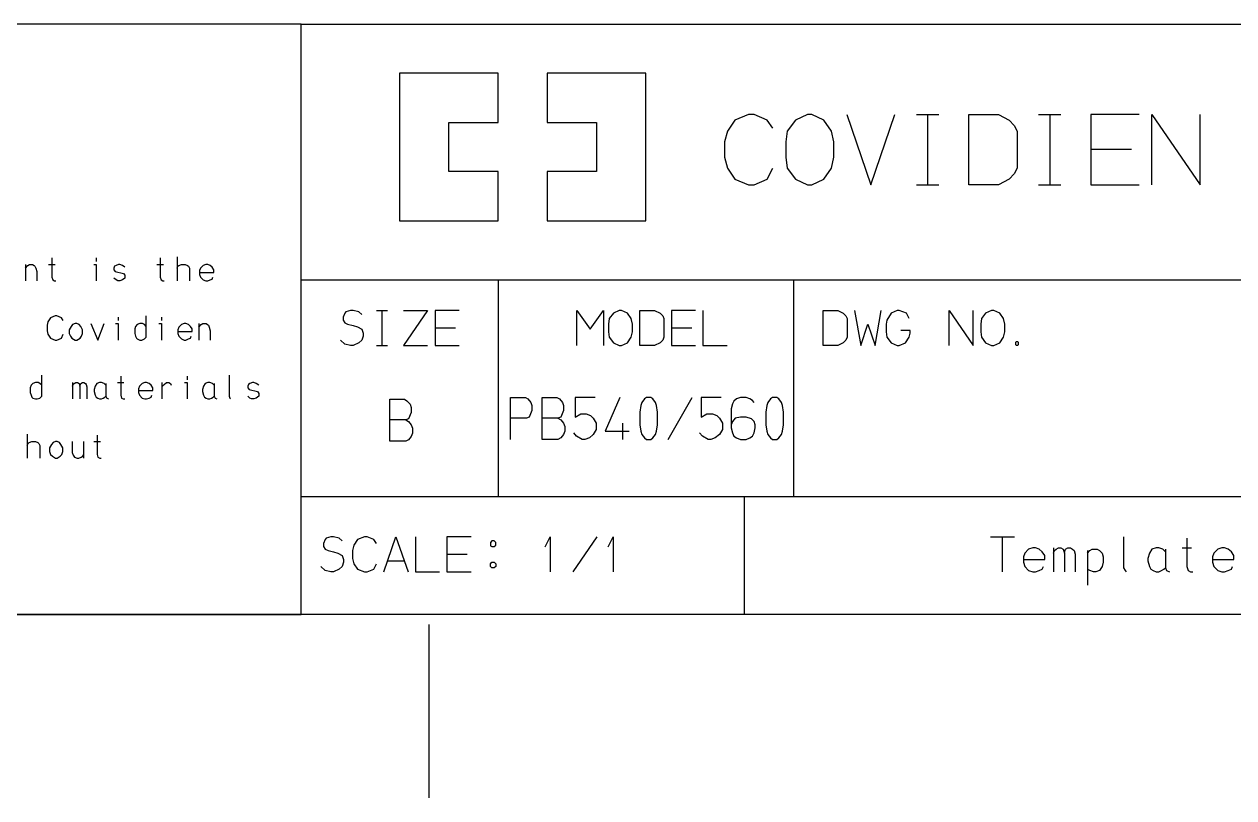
# Model space of a CAD drawing. Extents: x 0 to 1186, y 36 to 805.
# Drawn here: x 825.3 to 993.9, y 36.7 to 144.6 of the extents above; entities that cross this region are included whole.
import ezdxf

# ---------------------------------------------------------------- set-up
doc = ezdxf.new("R2010")
doc.units = 0
doc.layers.add('1', color=1, linetype='CONTINUOUS')

msp = doc.modelspace()

# ---------------------------------------------------------------- linework, layer by layer
at = {"layer": '1'}
for p, q in [((863.9, 144.6), (693.68, 144.6)), ((863.9, 62.25), (863.9, 144.6)), ((863.9, 144.6), (1160.43, 144.6)), ((863.9, 62.25), (863.9, 144.6)), ((891.35, 137.75), (877.62, 137.75)), ((877.62, 137.75), (877.62, 117.15)), ((891.35, 130.88), (891.35, 137.75)), ((911.95, 137.75), (898.22, 137.75)), ((898.22, 137.75), (898.22, 130.88)), ((911.95, 117.15), (911.95, 137.75)), ((926.27, 132), (924.37, 131.23)), ((927.05, 132), (926.27, 132)), ((928.87, 131.23), (927.05, 132)), ((934.5, 132), (932.82, 131.23)), ((935.1, 132), (934.5, 132)), ((936.77, 131.23), (935.1, 132)), ((939.95, 132), (943.3, 122.2)), ((943.3, 122.2), (946.67, 132)), ((949.67, 132), (952.8, 132)), ((951.27, 122.2), (951.27, 132)), ((956.97, 122.2), (956.97, 132)), ((956.97, 132), (961.1, 132)), ((961.1, 132), (962.62, 131.23)), ((966.7, 132), (969.82, 132)), ((968.3, 122.2), (968.3, 132)), ((980.7, 132), (974, 132)), ((974, 132), (974, 122.2)), ((982.5, 122.2), (982.5, 132)), ((982.5, 132), (989.22, 122.2)), ((989.22, 122.2), (989.22, 132)), ((884.5, 124.03), (884.5, 130.88)), ((884.5, 130.88), (891.35, 130.88)), ((898.22, 130.88), (905.07, 130.88)), ((905.07, 130.88), (905.07, 124.03)), ((924.37, 131.23), (923.32, 129.7)), ((929.65, 130.1), (928.87, 131.23)), ((932.82, 131.23), (931.67, 129.7)), ((937.85, 129.7), (936.77, 131.23)), ((962.62, 131.23), (963.3, 130.48)), ((963.3, 130.48), (963.7, 129.7)), ((923.32, 129.7), (922.92, 128.18)), ((922.92, 128.18), (922.92, 126.03)), ((931.67, 129.7), (931.45, 128.18)), ((931.45, 128.18), (931.45, 126.03)), ((938.15, 128.18), (937.85, 129.7)), ((938.15, 126.03), (938.15, 128.18)), ((963.7, 129.7), (963.7, 124.5)), ((974, 127.18), (979.65, 127.18)), ((922.92, 126.03), (923.32, 124.5)), ((931.45, 126.03), (931.67, 124.5)), ((937.85, 124.5), (938.15, 126.03)), ((891.35, 124.03), (884.5, 124.03)), ((891.35, 117.15), (891.35, 124.03)), ((905.07, 124.03), (898.22, 124.03)), ((898.22, 124.03), (898.22, 117.15)), ((923.32, 124.5), (924.37, 122.98)), ((928.87, 122.98), (929.65, 124.5)), ((931.67, 124.5), (932.82, 122.98)), ((936.77, 122.98), (937.85, 124.5)), ((963.3, 123.75), (962.62, 122.98)), ((963.7, 124.5), (963.3, 123.75)), ((924.37, 122.98), (926.27, 122.2)), ((926.27, 122.2), (927.05, 122.2)), ((927.05, 122.2), (928.87, 122.98)), ((932.82, 122.98), (934.5, 122.2)), ((934.5, 122.2), (935.1, 122.2)), ((935.1, 122.2), (936.77, 122.98)), ((949.67, 122.2), (952.8, 122.2)), ((961.1, 122.2), (956.97, 122.2)), ((962.62, 122.98), (961.1, 122.2)), ((966.7, 122.2), (969.82, 122.2)), ((974, 122.2), (980.7, 122.2)), ((877.62, 117.15), (891.35, 117.15)), ((898.22, 117.15), (911.95, 117.15)), ((829.15, 112), (829.15, 109.33)), ((835.35, 112), (835.35, 111.48)), ((844.25, 112), (844.25, 109.33)), ((846.6, 112.13), (846.6, 108.8)), ((825.47, 111.1), (825.47, 108.8)), ((825.47, 110.58), (825.8, 110.95)), ((825.8, 110.95), (826.02, 111.1)), ((826.02, 111.1), (826.47, 111.1)), ((826.47, 111.1), (826.67, 110.95)), ((826.67, 110.95), (826.8, 110.83)), ((826.8, 110.83), (826.9, 110.58)), ((826.9, 110.58), (827.05, 110.1)), ((827.05, 110.1), (827.05, 108.8)), ((828.7, 111.1), (829.6, 111.1)), ((835, 111.1), (835.35, 111.1)), ((835.35, 111.1), (835.35, 108.8)), ((837.88, 110.83), (837.78, 110.58)), ((837.78, 110.58), (837.78, 110.35)), ((837.78, 110.35), (838, 110.1)), ((838.1, 110.95), (837.88, 110.83)), ((838, 110.1), (839.13, 109.83)), ((838.43, 111.1), (838.1, 110.95)), ((838.65, 111.1), (838.43, 111.1)), ((839, 110.95), (838.65, 111.1)), ((839.33, 110.7), (839, 110.95)), ((839.13, 109.83), (839.33, 109.58)), ((843.8, 111.1), (844.7, 111.1)), ((846.6, 110.58), (846.73, 110.83)), ((846.73, 110.83), (846.85, 110.95)), ((846.85, 110.95), (847.23, 111.1)), ((847.23, 111.1), (847.73, 111.1)), ((847.73, 111.1), (848.08, 110.95)), ((848.08, 110.95), (848.2, 110.83)), ((848.2, 110.83), (848.33, 110.58)), ((848.33, 110.58), (848.33, 108.8)), ((849.88, 110.58), (849.75, 110.23)), ((849.75, 110.23), (849.75, 109.7)), ((849.75, 109.98), (851.73, 109.98)), ((849.75, 109.7), (849.88, 109.33)), ((850.23, 110.95), (849.88, 110.58)), ((850.63, 111.1), (850.23, 110.95)), ((850.88, 111.1), (850.63, 111.1)), ((851.23, 110.95), (850.88, 111.1)), ((851.5, 110.7), (851.23, 110.95)), ((851.73, 110.35), (851.5, 110.7)), ((851.73, 109.98), (851.73, 110.35)), ((829.15, 109.33), (829.28, 108.93)), ((829.28, 108.93), (829.5, 108.8)), ((829.5, 108.8), (829.7, 108.8)), ((838.1, 108.93), (837.78, 109.18)), ((838.33, 108.8), (838.1, 108.93)), ((838.65, 108.8), (838.33, 108.8)), ((839, 108.93), (838.65, 108.8)), ((839.33, 109.18), (839, 108.93)), ((839.33, 109.58), (839.33, 109.18)), ((844.25, 109.33), (844.38, 108.93)), ((844.38, 108.93), (844.6, 108.8)), ((844.6, 108.8), (844.8, 108.8)), ((849.88, 109.33), (850.23, 108.93)), ((850.23, 108.93), (850.63, 108.8)), ((850.63, 108.8), (850.88, 108.8)), ((850.88, 108.8), (851.23, 108.93)), ((851.23, 108.93), (851.5, 109.05)), ((851.5, 109.05), (851.6, 109.33)), ((863.9, 108.93), (1160.43, 108.93)), ((891.35, 108.93), (891.35, 78.73)), ((932.55, 108.93), (932.55, 78.73)), ((870.78, 104.68), (870.15, 104.48)), ((871.15, 104.68), (870.78, 104.68)), ((871.95, 104.48), (871.15, 104.68)), ((874.4, 104.68), (875.95, 104.68)), ((875.2, 99.78), (875.2, 104.68)), ((878.18, 104.68), (881.53, 104.68)), ((881.53, 104.68), (878.18, 99.78)), ((885.93, 104.68), (882.58, 104.68)), ((882.58, 104.68), (882.58, 99.78)), ((902.35, 99.78), (902.35, 104.68)), ((902.35, 104.68), (904.18, 102.08)), ((904.18, 102.08), (906.05, 104.68)), ((906.05, 104.68), (906.05, 99.78)), ((908.25, 104.68), (907.43, 104.3)), ((908.58, 104.68), (908.25, 104.68)), ((909.4, 104.3), (908.58, 104.68)), ((911.13, 99.78), (911.13, 104.68)), ((911.13, 104.68), (913.18, 104.68)), ((913.18, 104.68), (913.95, 104.3)), ((918.88, 104.68), (915.53, 104.68)), ((915.53, 104.68), (915.53, 99.78)), ((919.9, 104.68), (919.9, 99.78)), ((936.65, 99.78), (936.65, 104.68)), ((936.65, 104.68), (938.73, 104.68)), ((938.73, 104.68), (939.48, 104.3)), ((941.05, 104.68), (941.9, 99.78)), ((943.9, 99.78), (944.75, 104.68)), ((946.98, 104.68), (946.13, 104.3)), ((947.28, 104.68), (946.98, 104.68)), ((948.3, 104.3), (947.28, 104.68)), ((954.23, 99.78), (954.23, 104.68)), ((954.23, 104.68), (957.58, 99.78)), ((957.58, 99.78), (957.58, 104.68)), ((960.15, 104.68), (959.3, 104.3)), ((960.45, 104.68), (960.15, 104.68)), ((961.3, 104.3), (960.45, 104.68)), ((828.6, 103.1), (828.48, 102.6)), ((828.98, 103.63), (828.6, 103.1)), ((829.6, 103.9), (828.98, 103.63)), ((829.85, 103.9), (829.6, 103.9)), ((830.48, 103.63), (829.85, 103.9)), ((830.73, 103.25), (830.48, 103.63)), ((838.38, 103.75), (838.38, 103.25)), ((842.3, 100.95), (842.3, 103.9)), ((844.43, 103.75), (844.43, 103.25)), ((869.98, 104.3), (869.78, 103.73)), ((869.78, 103.73), (869.78, 103.33)), ((869.78, 103.33), (869.98, 102.95)), ((870.15, 104.48), (869.98, 104.3)), ((869.98, 102.95), (870.38, 102.78)), ((872.38, 104.1), (871.95, 104.48)), ((906.85, 103.53), (906.73, 102.78)), ((907.43, 104.3), (906.85, 103.53)), ((909.93, 103.53), (909.4, 104.3)), ((910.1, 102.78), (909.93, 103.53)), ((913.95, 104.3), (914.3, 103.9)), ((914.3, 103.9), (914.48, 103.53)), ((914.48, 103.53), (914.48, 100.93)), ((939.48, 104.3), (939.83, 103.9)), ((939.83, 103.9), (940.03, 103.53)), ((940.03, 103.53), (940.03, 100.93)), ((945.55, 103.33), (945.45, 102.78)), ((946.13, 104.3), (945.55, 103.33)), ((948.65, 103.53), (948.3, 104.3)), ((958.75, 103.53), (958.63, 102.78)), ((959.3, 104.3), (958.75, 103.53)), ((961.83, 103.53), (961.3, 104.3)), ((961.98, 102.78), (961.83, 103.53)), ((828.48, 102.6), (828.48, 101.85)), ((828.48, 101.85), (828.6, 101.35)), ((828.6, 101.35), (828.98, 100.83)), ((830.48, 100.83), (830.73, 101.35)), ((831.83, 102.45), (831.58, 101.98)), ((831.58, 101.98), (831.58, 101.48)), ((831.58, 101.48), (831.73, 101.08)), ((832.05, 102.73), (831.83, 102.45)), ((832.4, 102.85), (832.05, 102.73)), ((832.63, 102.85), (832.4, 102.85)), ((832.95, 102.73), (832.63, 102.85)), ((833.18, 102.45), (832.95, 102.73)), ((833.4, 101.98), (833.18, 102.45)), ((833.28, 101.08), (833.4, 101.48)), ((833.4, 101.48), (833.4, 101.98)), ((834.6, 102.85), (835.55, 100.55)), ((835.55, 100.55), (836.43, 102.85)), ((838.03, 102.85), (838.38, 102.85)), ((838.38, 102.85), (838.38, 100.55)), ((840.83, 102.45), (840.7, 102.13)), ((840.7, 102.13), (840.7, 101.48)), ((840.7, 101.48), (840.83, 101.08)), ((841.05, 102.73), (840.83, 102.45)), ((841.4, 102.85), (841.05, 102.73)), ((841.8, 102.85), (841.4, 102.85)), ((842.05, 102.73), (841.8, 102.85)), ((842.3, 102.45), (842.05, 102.73)), ((844.08, 102.85), (844.43, 102.85)), ((844.43, 102.85), (844.43, 100.55)), ((846.85, 102.33), (846.73, 101.98)), ((846.73, 101.98), (846.73, 101.48)), ((846.73, 101.73), (848.73, 101.73)), ((846.73, 101.48), (846.85, 101.08)), ((847.23, 102.73), (846.85, 102.33)), ((847.6, 102.85), (847.23, 102.73)), ((847.85, 102.85), (847.6, 102.85)), ((848.2, 102.73), (847.85, 102.85)), ((848.48, 102.45), (848.2, 102.73)), ((848.73, 102.13), (848.48, 102.45)), ((848.73, 101.73), (848.73, 102.13)), ((849.63, 102.85), (849.63, 100.55)), ((849.63, 102.33), (849.95, 102.73)), ((849.95, 102.73), (850.18, 102.85)), ((850.18, 102.85), (850.65, 102.85)), ((850.65, 102.85), (850.85, 102.73)), ((850.85, 102.73), (850.98, 102.6)), ((850.98, 102.6), (851.08, 102.33)), ((851.08, 102.33), (851.2, 101.85)), ((851.2, 101.85), (851.2, 100.55)), ((870.38, 102.78), (871.15, 102.58)), ((871.15, 102.58), (871.75, 102.38)), ((871.75, 102.38), (872.38, 102.08)), ((872.38, 102.08), (872.55, 101.5)), ((872.55, 101.5), (872.55, 101.1)), ((882.58, 102.25), (885.4, 102.25)), ((906.73, 102.78), (906.73, 101.68)), ((906.73, 101.68), (906.85, 100.93)), ((909.93, 100.93), (910.1, 101.68)), ((910.1, 101.68), (910.1, 102.78)), ((915.53, 102.25), (918.35, 102.25)), ((941.9, 99.78), (942.88, 102.78)), ((942.88, 102.78), (943.9, 99.78)), ((945.45, 102.78), (945.45, 101.68)), ((945.45, 101.68), (945.55, 100.93)), ((948.8, 101.88), (947.48, 101.88)), ((948.65, 100.93), (948.8, 101.5)), ((948.8, 101.5), (948.8, 101.88)), ((958.63, 102.78), (958.63, 101.68)), ((958.63, 101.68), (958.75, 100.93)), ((961.83, 100.93), (961.98, 101.68)), ((961.98, 101.68), (961.98, 102.78)), ((828.98, 100.83), (829.6, 100.55)), ((829.6, 100.55), (829.85, 100.55)), ((829.85, 100.55), (830.48, 100.83)), ((831.73, 101.08), (831.95, 100.83)), ((831.95, 100.83), (832.4, 100.55)), ((832.4, 100.55), (832.63, 100.55)), ((832.63, 100.55), (833.08, 100.83)), ((833.08, 100.83), (833.28, 101.08)), ((840.83, 101.08), (840.93, 100.83)), ((840.93, 100.83), (841.05, 100.7)), ((841.05, 100.7), (841.4, 100.55)), ((841.4, 100.55), (841.68, 100.55)), ((841.68, 100.55), (842.05, 100.7)), ((842.05, 100.7), (842.3, 100.95)), ((846.85, 101.08), (847.23, 100.7)), ((847.23, 100.7), (847.6, 100.55)), ((847.6, 100.55), (847.85, 100.55)), ((847.85, 100.55), (848.2, 100.7)), ((848.2, 100.7), (848.48, 100.83)), ((848.48, 100.83), (848.58, 101.08)), ((869.98, 99.98), (869.4, 100.55)), ((870.78, 99.78), (869.98, 99.98)), ((871.15, 99.78), (870.78, 99.78)), ((871.95, 100.15), (871.15, 99.78)), ((872.38, 100.55), (871.95, 100.15)), ((872.55, 101.1), (872.38, 100.55)), ((874.4, 99.78), (875.95, 99.78)), ((878.18, 99.78), (881.53, 99.78)), ((882.58, 99.78), (885.93, 99.78)), ((906.85, 100.93), (907.43, 100.15)), ((907.43, 100.15), (908.25, 99.78)), ((908.25, 99.78), (908.58, 99.78)), ((908.58, 99.78), (909.4, 100.15)), ((909.4, 100.15), (909.93, 100.93)), ((913.18, 99.78), (911.13, 99.78)), ((913.95, 100.15), (913.18, 99.78)), ((914.3, 100.55), (913.95, 100.15)), ((914.48, 100.93), (914.3, 100.55)), ((915.53, 99.78), (918.88, 99.78)), ((919.9, 99.78), (923.28, 99.78)), ((938.73, 99.78), (936.65, 99.78)), ((939.48, 100.15), (938.73, 99.78)), ((939.83, 100.55), (939.48, 100.15)), ((940.03, 100.93), (939.83, 100.55)), ((945.55, 100.93), (946.13, 100.15)), ((946.13, 100.15), (946.98, 99.78)), ((946.98, 99.78), (947.28, 99.78)), ((947.28, 99.78), (948.13, 100.15)), ((948.13, 100.15), (948.65, 100.93)), ((958.75, 100.93), (959.3, 100.15)), ((959.3, 100.15), (960.15, 99.78)), ((960.15, 99.78), (960.45, 99.78)), ((960.45, 99.78), (961.3, 100.15)), ((961.3, 100.15), (961.83, 100.93)), ((963.53, 100.23), (963.6, 100.35)), ((963.53, 99.9), (963.53, 100.23)), ((963.6, 99.78), (963.53, 99.9)), ((963.6, 100.35), (963.78, 100.35)), ((963.78, 99.78), (963.6, 99.78)), ((963.78, 100.35), (963.85, 100.23)), ((963.85, 99.9), (963.78, 99.78)), ((963.85, 100.23), (963.85, 99.9)), ((826.5, 94.48), (826.27, 94.23)), ((826.85, 94.63), (826.5, 94.48)), ((827.25, 94.63), (826.85, 94.63)), ((827.47, 94.48), (827.25, 94.63)), ((827.75, 94.23), (827.47, 94.48)), ((827.75, 92.7), (827.75, 95.65)), ((832.05, 94.63), (832.05, 92.33)), ((832.12, 94.35), (832.27, 94.48)), ((832.27, 94.48), (832.5, 94.63)), ((832.5, 94.63), (832.72, 94.63)), ((832.72, 94.63), (832.95, 94.48)), ((832.95, 94.48), (833.07, 94.1)), ((833.07, 94.1), (833.17, 94.48)), ((833.17, 94.48), (833.4, 94.63)), ((833.4, 94.63), (833.62, 94.63)), ((833.62, 94.63), (833.82, 94.48)), ((833.82, 94.48), (833.95, 94.35)), ((835.42, 94.48), (835.2, 94.1)), ((835.8, 94.63), (835.42, 94.48)), ((836.07, 94.63), (835.8, 94.63)), ((836.45, 94.48), (836.07, 94.63)), ((836.67, 94.23), (836.45, 94.48)), ((836.67, 94.48), (836.67, 92.7)), ((838.32, 94.63), (839.2, 94.63)), ((838.75, 95.53), (838.75, 92.85)), ((841.72, 94.48), (841.37, 94.1)), ((842.1, 94.63), (841.72, 94.48)), ((842.35, 94.63), (842.1, 94.63)), ((842.72, 94.48), (842.35, 94.63)), ((843, 94.23), (842.72, 94.48)), ((844.47, 94.63), (844.47, 92.33)), ((844.8, 94.35), (845.15, 94.63)), ((845.15, 94.63), (845.47, 94.63)), ((845.47, 94.63), (845.7, 94.48)), ((845.7, 94.48), (845.8, 94.23)), ((847.62, 94.63), (848, 94.63)), ((848, 95.53), (848, 95)), ((848, 94.63), (848, 92.33)), ((850.52, 94.48), (850.3, 94.1)), ((850.9, 94.63), (850.52, 94.48)), ((851.17, 94.63), (850.9, 94.63)), ((851.55, 94.48), (851.17, 94.63)), ((851.77, 94.23), (851.55, 94.48)), ((851.77, 94.48), (851.77, 92.7)), ((853.85, 95.65), (853.85, 92.7)), ((856.77, 94.48), (856.55, 94.35)), ((857.1, 94.63), (856.77, 94.48)), ((857.32, 94.63), (857.1, 94.63)), ((857.65, 94.48), (857.32, 94.63)), ((858, 94.23), (857.65, 94.48)), ((826.27, 94.23), (826.15, 93.88)), ((826.15, 93.88), (826.15, 93.23)), ((826.15, 93.23), (826.27, 92.85)), ((826.27, 92.85), (826.37, 92.58)), ((832.05, 94.1), (832.12, 94.35)), ((833.07, 94.1), (833.07, 92.33)), ((833.95, 94.35), (834.05, 94)), ((834.05, 94), (834.05, 92.33)), ((835.2, 94.1), (835.07, 93.63)), ((835.07, 93.63), (835.07, 93.35)), ((835.07, 93.35), (835.2, 92.85)), ((835.2, 92.85), (835.32, 92.58)), ((838.75, 92.85), (838.87, 92.45)), ((841.37, 94.1), (841.25, 93.75)), ((841.25, 93.75), (841.25, 93.23)), ((841.25, 93.5), (843.22, 93.5)), ((841.25, 93.23), (841.37, 92.85)), ((841.37, 92.85), (841.72, 92.45)), ((843.22, 93.88), (843, 94.23)), ((843, 92.58), (843.1, 92.85)), ((843.22, 93.5), (843.22, 93.88)), ((844.47, 94), (844.8, 94.35)), ((850.3, 94.1), (850.17, 93.63)), ((850.17, 93.63), (850.17, 93.35)), ((850.17, 93.35), (850.3, 92.85)), ((850.3, 92.85), (850.42, 92.58)), ((856.55, 94.35), (856.45, 94.1)), ((856.45, 94.1), (856.45, 93.88)), ((856.45, 93.88), (856.67, 93.63)), ((856.67, 93.63), (857.8, 93.35)), ((857.8, 93.35), (858, 93.1)), ((858, 93.1), (858, 92.7)), ((826.37, 92.58), (826.5, 92.45)), ((826.5, 92.45), (826.85, 92.33)), ((826.85, 92.33), (827.12, 92.33)), ((827.12, 92.33), (827.47, 92.45)), ((827.47, 92.45), (827.75, 92.7)), ((835.32, 92.58), (835.55, 92.45)), ((835.55, 92.45), (835.8, 92.33)), ((835.8, 92.33), (836.07, 92.33)), ((836.07, 92.33), (836.32, 92.45)), ((836.32, 92.45), (836.55, 92.58)), ((836.55, 92.58), (836.67, 92.7)), ((836.67, 92.7), (836.8, 92.45)), ((836.8, 92.45), (837.05, 92.33)), ((838.87, 92.45), (839.1, 92.33)), ((839.1, 92.33), (839.32, 92.33)), ((841.72, 92.45), (842.1, 92.33)), ((842.1, 92.33), (842.35, 92.33)), ((842.35, 92.33), (842.72, 92.45)), ((842.72, 92.45), (843, 92.58)), ((850.42, 92.58), (850.65, 92.45)), ((850.65, 92.45), (850.9, 92.33)), ((850.9, 92.33), (851.17, 92.33)), ((851.17, 92.33), (851.42, 92.45)), ((851.42, 92.45), (851.65, 92.58)), ((851.65, 92.58), (851.77, 92.7)), ((851.77, 92.7), (851.9, 92.45)), ((851.9, 92.45), (852.15, 92.33)), ((853.85, 92.7), (853.97, 92.45)), ((853.97, 92.45), (854.07, 92.33)), ((856.77, 92.45), (856.45, 92.7)), ((857, 92.33), (856.77, 92.45)), ((857.32, 92.33), (857, 92.33)), ((857.65, 92.45), (857.32, 92.33)), ((858, 92.7), (857.65, 92.45)), ((876.25, 86.43), (876.25, 92.3)), ((876.25, 92.3), (878.33, 92.3)), ((878.33, 92.3), (878.65, 92.05)), ((878.65, 92.05), (879.08, 91.6)), ((879.08, 91.6), (879.23, 91.15)), ((879.23, 91.15), (879.23, 90.45)), ((893.1, 86.68), (893.1, 92.55)), ((893.1, 92.55), (895.18, 92.55)), ((895.18, 92.55), (895.5, 92.33)), ((895.5, 92.33), (895.93, 91.85)), ((895.93, 91.85), (896.08, 91.4)), ((896.08, 91.4), (896.08, 90.73)), ((897.5, 86.68), (897.5, 92.55)), ((897.5, 92.55), (899.55, 92.55)), ((899.55, 92.55), (899.9, 92.33)), ((899.9, 92.33), (900.33, 91.85)), ((900.33, 91.85), (900.48, 91.4)), ((900.48, 91.4), (900.48, 90.73)), ((904.88, 92.55), (902.08, 92.55)), ((902.08, 92.55), (902.08, 89.8)), ((908.35, 92.55), (906.28, 87.83)), ((911.25, 91.4), (911.1, 90.48)), ((911.4, 91.85), (911.25, 91.4)), ((911.75, 92.33), (911.4, 91.85)), ((912.05, 92.55), (911.75, 92.33)), ((912.65, 92.55), (912.05, 92.55)), ((912.93, 92.33), (912.65, 92.55)), ((913.28, 91.85), (912.93, 92.33)), ((913.43, 91.4), (913.28, 91.85)), ((913.58, 90.48), (913.43, 91.4)), ((915.08, 86.68), (918.43, 92.55)), ((922.43, 92.55), (919.65, 92.55)), ((919.65, 92.55), (919.65, 89.8)), ((924.05, 91.63), (923.85, 90.95)), ((924.23, 92), (924.05, 91.63)), ((924.58, 92.33), (924.23, 92)), ((925.13, 92.55), (924.58, 92.33)), ((925.93, 92.55), (925.13, 92.55)), ((926.45, 92.33), (925.93, 92.55)), ((926.83, 92.1), (926.45, 92.33)), ((927.03, 91.85), (926.83, 92.1)), ((928.83, 91.4), (928.68, 90.48)), ((928.98, 91.85), (928.83, 91.4)), ((929.33, 92.33), (928.98, 91.85)), ((929.63, 92.55), (929.33, 92.33)), ((930.23, 92.55), (929.63, 92.55)), ((930.5, 92.33), (930.23, 92.55)), ((930.85, 91.85), (930.5, 92.33)), ((931, 91.4), (930.85, 91.85)), ((931.15, 90.48), (931, 91.4)), ((878.48, 89.4), (876.25, 89.4)), ((878.85, 89.55), (878.48, 89.4)), ((878.48, 89.4), (878.85, 89.18)), ((879.23, 90.45), (878.85, 89.55)), ((895.33, 89.65), (893.1, 89.65)), ((895.7, 89.8), (895.33, 89.65)), ((896.08, 90.73), (895.7, 89.8)), ((899.7, 89.65), (897.5, 89.65)), ((900.1, 89.8), (899.7, 89.65)), ((899.7, 89.65), (900.1, 89.43)), ((900.48, 90.73), (900.1, 89.8)), ((900.1, 89.43), (900.48, 88.95)), ((902.08, 89.8), (902.88, 90.25)), ((902.88, 90.25), (903.65, 90.25)), ((903.65, 90.25), (904.25, 90.03)), ((904.25, 90.03), (904.63, 89.65)), ((904.63, 89.65), (905.05, 88.95)), ((911.1, 90.48), (911.1, 88.73)), ((913.58, 88.73), (913.58, 90.48)), ((919.65, 89.8), (920.45, 90.25)), ((920.45, 90.25), (921.23, 90.25)), ((921.23, 90.25), (921.83, 90.03)), ((921.83, 90.03), (922.2, 89.65)), ((922.2, 89.65), (922.63, 88.95)), ((923.85, 90.95), (923.85, 88.28)), ((924.4, 89.65), (924.05, 89.2)), ((925.13, 89.8), (924.4, 89.65)), ((925.93, 89.8), (925.13, 89.8)), ((926.68, 89.58), (925.93, 89.8)), ((927.03, 89.2), (926.68, 89.58)), ((928.68, 90.48), (928.68, 88.73)), ((931.15, 88.73), (931.15, 90.48)), ((878.85, 89.18), (879.23, 88.7)), ((879.23, 88.7), (879.43, 88.25)), ((879.43, 88.25), (879.43, 87.55)), ((900.48, 88.95), (900.65, 88.5)), ((900.65, 87.83), (900.48, 87.35)), ((900.65, 88.5), (900.65, 87.83)), ((905.05, 88.05), (904.63, 87.35)), ((905.05, 88.95), (905.05, 88.05)), ((906.28, 87.83), (909.65, 87.83)), ((908.68, 88.95), (908.68, 86.68)), ((911.1, 88.73), (911.25, 87.83)), ((911.25, 87.83), (911.4, 87.35)), ((913.28, 87.35), (913.43, 87.83)), ((913.43, 87.83), (913.58, 88.73)), ((922.63, 88.05), (922.2, 87.35)), ((922.63, 88.95), (922.63, 88.05)), ((924.05, 89.2), (923.85, 88.73)), ((923.85, 88.28), (924.05, 87.6)), ((927.2, 88.73), (927.03, 89.2)), ((927.03, 87.6), (927.2, 88.28)), ((927.2, 88.28), (927.2, 88.73)), ((928.68, 88.73), (928.83, 87.83)), ((928.83, 87.83), (928.98, 87.35)), ((930.85, 87.35), (931, 87.83)), ((931, 87.83), (931.15, 88.73)), ((825.72, 87.43), (825.72, 84.08)), ((825.72, 85.85), (825.87, 86.13)), ((825.87, 86.13), (826, 86.25)), ((826, 86.25), (826.35, 86.38)), ((826.35, 86.38), (826.85, 86.38)), ((826.85, 86.38), (827.2, 86.25)), ((827.2, 86.25), (827.35, 86.13)), ((827.35, 86.13), (827.47, 85.85)), ((829.1, 86), (828.82, 85.53)), ((829.32, 86.25), (829.1, 86)), ((829.65, 86.38), (829.32, 86.25)), ((829.87, 86.38), (829.65, 86.38)), ((830.2, 86.25), (829.87, 86.38)), ((830.42, 86), (830.2, 86.25)), ((830.67, 85.53), (830.42, 86)), ((832, 86.38), (832, 84.88)), ((833.55, 86.38), (833.55, 84.08)), ((835.02, 86.38), (835.92, 86.38)), ((835.45, 87.28), (835.45, 84.6)), ((878.48, 86.43), (876.25, 86.43)), ((878.85, 86.65), (878.48, 86.43)), ((879.23, 87.1), (878.85, 86.65)), ((879.43, 87.55), (879.23, 87.1)), ((899.7, 86.68), (897.5, 86.68)), ((900.1, 86.9), (899.7, 86.68)), ((900.48, 87.35), (900.1, 86.9)), ((902.28, 87.13), (901.9, 87.6)), ((903.08, 86.68), (902.28, 87.13)), ((903.45, 86.68), (903.08, 86.68)), ((904.08, 86.9), (903.45, 86.68)), ((904.63, 87.35), (904.08, 86.9)), ((911.4, 87.35), (911.75, 86.9)), ((911.75, 86.9), (912.05, 86.68)), ((912.05, 86.68), (912.65, 86.68)), ((912.65, 86.68), (912.93, 86.9)), ((912.93, 86.9), (913.28, 87.35)), ((919.85, 87.13), (919.45, 87.6)), ((920.65, 86.68), (919.85, 87.13)), ((921.03, 86.68), (920.65, 86.68)), ((921.63, 86.9), (921.03, 86.68)), ((922.2, 87.35), (921.63, 86.9)), ((924.05, 87.6), (924.23, 87.13)), ((924.23, 87.13), (924.58, 86.9)), ((924.58, 86.9), (925.13, 86.68)), ((925.13, 86.68), (925.93, 86.68)), ((925.93, 86.68), (926.45, 86.9)), ((926.45, 86.9), (926.83, 87.13)), ((926.83, 87.13), (927.03, 87.6)), ((928.98, 87.35), (929.33, 86.9)), ((929.33, 86.9), (929.63, 86.68)), ((929.63, 86.68), (930.23, 86.68)), ((930.23, 86.68), (930.5, 86.9)), ((930.5, 86.9), (930.85, 87.35)), ((827.47, 85.85), (827.47, 84.08)), ((828.82, 85.53), (828.82, 85)), ((828.82, 85), (828.97, 84.6)), ((828.97, 84.6), (829.22, 84.35)), ((829.22, 84.35), (829.65, 84.08)), ((829.87, 84.08), (830.32, 84.35)), ((830.32, 84.35), (830.52, 84.6)), ((830.52, 84.6), (830.67, 85)), ((830.67, 85), (830.67, 85.53)), ((832, 84.88), (832.1, 84.48)), ((832.1, 84.48), (832.32, 84.23)), ((833.22, 84.23), (833.45, 84.35)), ((833.45, 84.35), (833.55, 84.6)), ((835.45, 84.6), (835.57, 84.23)), ((829.65, 84.08), (829.87, 84.08)), ((832.32, 84.23), (832.67, 84.08)), ((832.67, 84.08), (832.9, 84.08)), ((832.9, 84.08), (833.22, 84.23)), ((835.57, 84.23), (835.82, 84.08)), ((835.82, 84.08), (836.02, 84.08)), ((863.9, 78.73), (1160.43, 78.73)), ((925.68, 78.73), (925.68, 62.25)), ((867.23, 72.73), (867.03, 72.15)), ((867.4, 72.9), (867.23, 72.73)), ((868.03, 73.1), (867.4, 72.9)), ((868.4, 73.1), (868.03, 73.1)), ((869.2, 72.9), (868.4, 73.1)), ((869.63, 72.53), (869.2, 72.9)), ((871.78, 72.73), (871.23, 71.95)), ((872.73, 73.1), (871.78, 72.73)), ((873.1, 73.1), (872.73, 73.1)), ((874.03, 72.73), (873.1, 73.1)), ((874.4, 72.15), (874.03, 72.73)), ((875.43, 68.2), (877.1, 73.1)), ((877.1, 73.1), (878.8, 68.2)), ((879.83, 73.1), (879.83, 68.2)), ((887.58, 73.1), (884.23, 73.1)), ((884.23, 73.1), (884.23, 68.2)), ((890.48, 72.53), (890.3, 72.33)), ((890.83, 72.53), (890.48, 72.53)), ((891.03, 72.33), (890.83, 72.53)), ((897.9, 71.7), (898.63, 73.1)), ((898.63, 73.1), (898.63, 68.2)), ((901.8, 68.2), (905.15, 73.1)), ((906.68, 71.7), (907.4, 73.1)), ((907.4, 73.1), (907.4, 68.2)), ((960, 73.1), (963.35, 73.1)), ((961.68, 68.2), (961.68, 73.1)), ((978.55, 73.1), (978.55, 68.78)), ((987.35, 72.9), (987.35, 68.98)), ((867.03, 72.15), (867.03, 71.75)), ((867.03, 71.75), (867.23, 71.38)), ((867.23, 71.38), (867.65, 71.2)), ((867.65, 71.2), (868.4, 71)), ((868.4, 71), (869, 70.8)), ((871.23, 71.95), (871.05, 71.2)), ((871.05, 71.2), (871.05, 70.1)), ((890.3, 72.33), (890.3, 71.83)), ((890.3, 71.83), (890.48, 71.75)), ((890.48, 71.75), (890.83, 71.75)), ((890.83, 71.75), (891.03, 71.95)), ((891.03, 71.95), (891.03, 72.33)), ((965.3, 71.38), (964.78, 70.8)), ((965.88, 71.58), (965.3, 71.38)), ((966.25, 71.58), (965.88, 71.58)), ((966.8, 71.38), (966.25, 71.58)), ((967.2, 71), (966.8, 71.38)), ((967.55, 70.5), (967.2, 71)), ((968.78, 71.58), (968.78, 68.2)), ((968.78, 70.8), (968.9, 71.2)), ((968.9, 71.2), (969.13, 71.38)), ((969.13, 71.38), (969.48, 71.58)), ((969.48, 71.58), (969.78, 71.58)), ((969.78, 71.58), (970.13, 71.38)), ((970.13, 71.38), (970.3, 70.8)), ((970.3, 70.8), (970.45, 71.38)), ((970.45, 71.38), (970.8, 71.58)), ((970.8, 71.58), (971.15, 71.58)), ((971.15, 71.58), (971.45, 71.38)), ((971.45, 71.38), (971.65, 71.2)), ((971.65, 71.2), (971.8, 70.68)), ((973.53, 71.2), (973.53, 66.35)), ((973.53, 70.8), (973.85, 71.2)), ((973.85, 71.2), (974.18, 71.38)), ((974.18, 71.38), (974.85, 71.38)), ((974.85, 71.38), (975.2, 71.2)), ((975.2, 71.2), (975.55, 70.8)), ((982.5, 71.38), (982.15, 70.8)), ((983.08, 71.58), (982.5, 71.38)), ((983.45, 71.58), (983.08, 71.58)), ((984.03, 71.38), (983.45, 71.58)), ((984.38, 71), (984.03, 71.38)), ((984.38, 71.38), (984.38, 68.78)), ((986.7, 71.58), (988.03, 71.58)), ((991.68, 71.38), (991.13, 70.8)), ((992.23, 71.58), (991.68, 71.38)), ((992.63, 71.58), (992.23, 71.58)), ((993.15, 71.38), (992.63, 71.58)), ((993.58, 71), (993.15, 71.38)), ((993.9, 70.5), (993.58, 71)), ((869, 70.8), (869.63, 70.5)), ((869.63, 70.5), (869.8, 69.93)), ((869.8, 69.55), (869.63, 68.98)), ((869.8, 69.93), (869.8, 69.55)), ((871.05, 70.1), (871.23, 69.35)), ((871.23, 69.35), (871.78, 68.58)), ((874.03, 68.58), (874.4, 69.35)), ((875.93, 69.73), (878.3, 69.73)), ((884.23, 70.68), (887.05, 70.68)), ((890.3, 69.35), (890.48, 69.55)), ((890.3, 68.98), (890.3, 69.35)), ((890.48, 69.55), (890.83, 69.55)), ((890.83, 69.55), (891.03, 69.35)), ((891.03, 69.35), (891.03, 68.98)), ((964.78, 70.8), (964.58, 70.3)), ((964.58, 70.3), (964.58, 69.55)), ((964.58, 69.93), (967.55, 69.93)), ((964.58, 69.55), (964.78, 68.98)), ((967.55, 69.93), (967.55, 70.5)), ((970.3, 70.8), (970.3, 68.2)), ((971.8, 70.68), (971.8, 68.2)), ((975.55, 70.8), (975.7, 70.3)), ((975.7, 69.55), (975.55, 68.98)), ((975.7, 70.3), (975.7, 69.55)), ((982.15, 70.8), (981.95, 70.1)), ((981.95, 70.1), (981.95, 69.73)), ((981.95, 69.73), (982.15, 68.98)), ((991.13, 70.8), (990.95, 70.3)), ((990.95, 70.3), (990.95, 69.55)), ((990.95, 69.93), (993.9, 69.93)), ((990.95, 69.55), (991.13, 68.98)), ((993.9, 69.93), (993.9, 70.5)), ((867.23, 68.4), (866.65, 68.98)), ((868.03, 68.2), (867.23, 68.4)), ((868.4, 68.2), (868.03, 68.2)), ((869.2, 68.58), (868.4, 68.2)), ((869.63, 68.98), (869.2, 68.58)), ((871.78, 68.58), (872.73, 68.2)), ((872.73, 68.2), (873.1, 68.2)), ((873.1, 68.2), (874.03, 68.58)), ((879.83, 68.2), (883.18, 68.2)), ((884.23, 68.2), (887.58, 68.2)), ((890.48, 68.78), (890.3, 68.98)), ((890.83, 68.78), (890.48, 68.78)), ((891.03, 68.98), (890.83, 68.78)), ((964.78, 68.98), (965.3, 68.4)), ((965.3, 68.4), (965.88, 68.2)), ((965.88, 68.2), (966.25, 68.2)), ((966.25, 68.2), (966.8, 68.4)), ((966.8, 68.4), (967.2, 68.58)), ((967.2, 68.58), (967.38, 68.98)), ((973.85, 68.4), (973.53, 68.58)), ((974.35, 68.2), (973.85, 68.4)), ((974.7, 68.2), (974.35, 68.2)), ((975.2, 68.4), (974.7, 68.2)), ((975.55, 68.98), (975.2, 68.4)), ((978.55, 68.78), (978.75, 68.4)), ((978.75, 68.4), (978.9, 68.2)), ((982.15, 68.98), (982.35, 68.58)), ((982.35, 68.58), (982.68, 68.4)), ((982.68, 68.4), (983.08, 68.2)), ((983.08, 68.2), (983.45, 68.2)), ((983.45, 68.2), (983.83, 68.4)), ((983.83, 68.4), (984.18, 68.58)), ((984.18, 68.58), (984.38, 68.78)), ((984.38, 68.78), (984.55, 68.4)), ((984.55, 68.4), (984.93, 68.2)), ((987.35, 68.98), (987.53, 68.4)), ((987.53, 68.4), (987.88, 68.2)), ((987.88, 68.2), (988.18, 68.2)), ((991.13, 68.98), (991.68, 68.4)), ((991.68, 68.4), (992.23, 68.2)), ((992.23, 68.2), (992.63, 68.2)), ((992.63, 68.2), (993.15, 68.4)), ((993.15, 68.4), (993.58, 68.58)), ((993.58, 68.58), (993.73, 68.98)), ((1160.43, 62.25), (26.5, 62.25)), ((693.68, 62.25), (863.9, 62.25)), ((881.75, 36.7), (881.75, 60.88))]:
    msp.add_line(p, q, dxfattribs=at)

doc.saveas('drawing.dxf')
